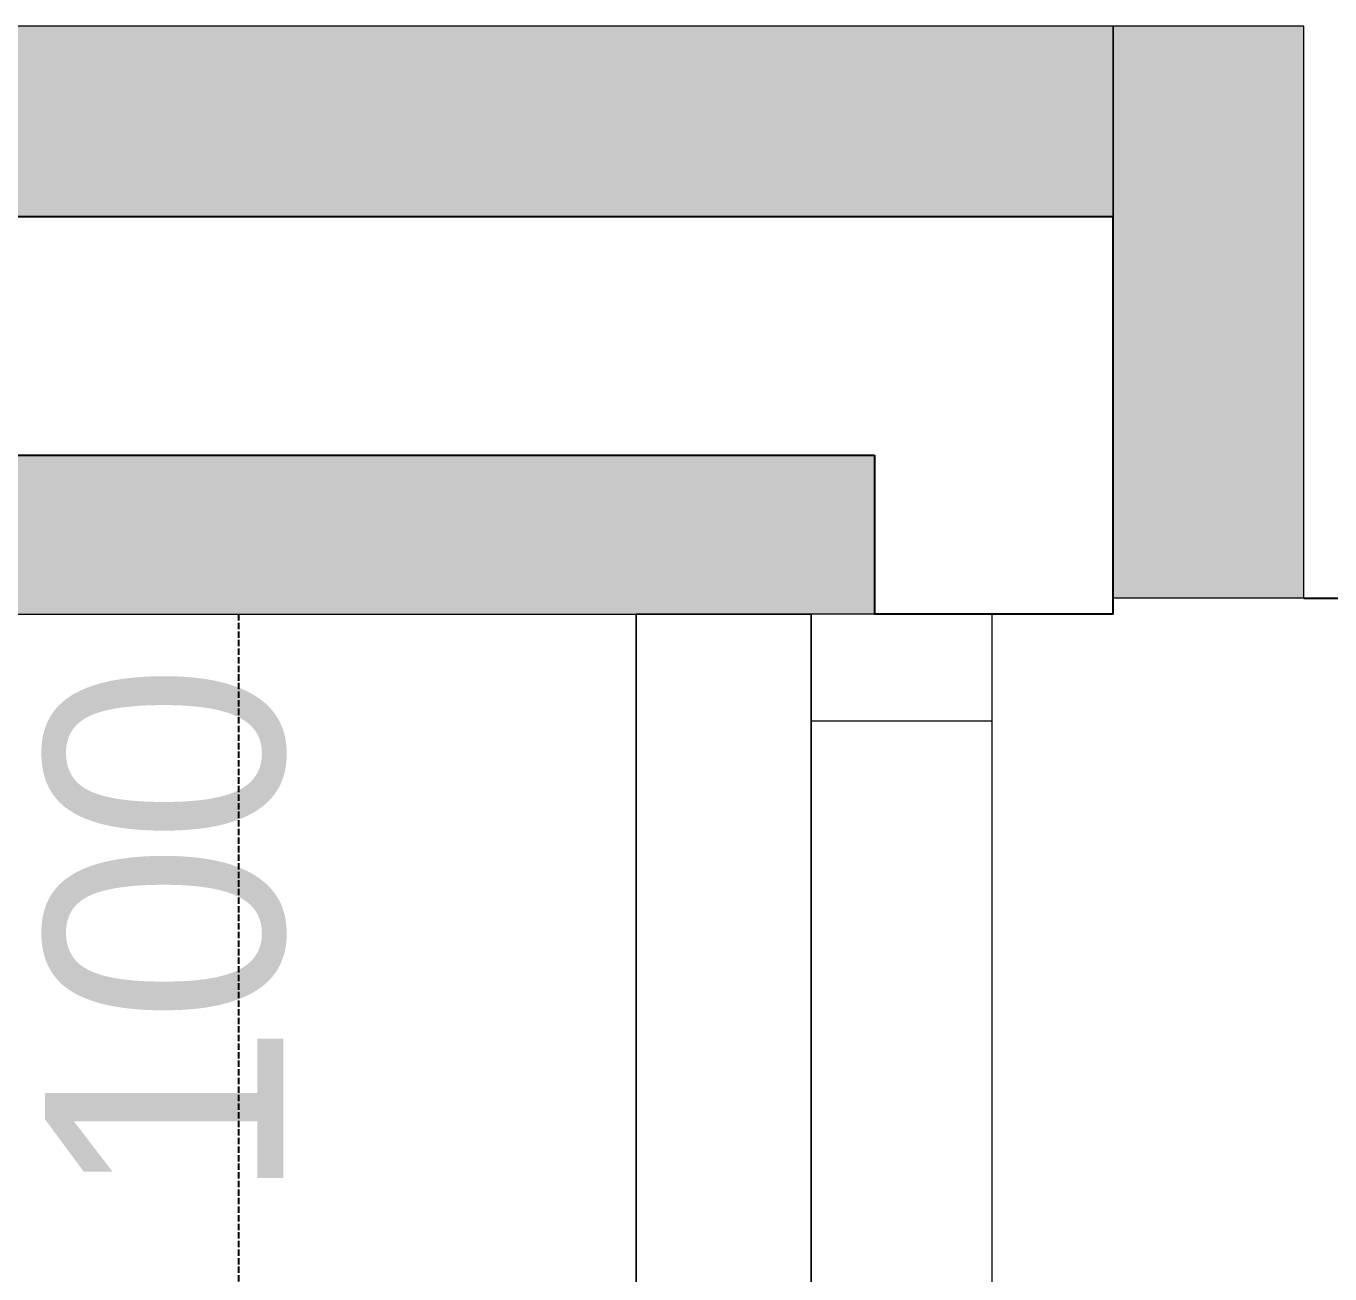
# Model space of a CAD drawing. Header units: millimetres. Extents: x 0 to 59350, y 0 to 29700.
# Drawn here: x 15383.6 to 15793.7, y 7330.6 to 7723.1 of the extents above; entities that cross this region are included whole.
import ezdxf

# ---------------------------------------------------------------- set-up
doc = ezdxf.new("R2010")
doc.units = ezdxf.units.MM
doc.linetypes.add('PUNKT2_S9', pattern=[1, 0, -1])
doc.linetypes.add('VERDECKT2_S2', pattern=[2.7, 2, -0.7])
doc.layers.add('Standard', color=7, linetype='Continuous', lineweight=25)
doc.styles.add('ARIAL', font='arial.ttf')

msp = doc.modelspace()

# ---------------------------------------------------------------- hatches: boundary and pattern name
at = {"layer": 'Standard', "linetype": 'PUNKT2_S9', "lineweight": 18}
for color, points in [(9, [(15350.49, 7663.12), (15725.49, 7663.12), (15725.49, 7723.12), (15350.49, 7723.12)]), (9, [(15725.49, 7723.12), (15725.49, 7543.12), (15785.49, 7543.12), (15785.49, 7723.12)]), (59, [(15215.49, 7538.12), (15600.49, 7538.12), (15600.49, 7588.12), (15215.49, 7588.12)]), (59, [(15600.49, 7588.12), (15600.49, 7538.12), (15650.49, 7538.12), (15650.49, 7588.12)])]:
    msp.add_hatch(color=color, dxfattribs=at).paths.add_polyline_path(points)

# ---------------------------------------------------------------- linework, layer by layer
at = {"layer": 'Standard', "color": 253, "linetype": 'Continuous', "lineweight": 18}
for p, q in [((15725.49, 7723.12), (15350.49, 7723.12)), ((15725.49, 7723.12), (15725.49, 7663.12)), ((15785.49, 7723.12), (15725.49, 7723.12)), ((15725.49, 7663.12), (15725.49, 7723.12)), ((15785.49, 7543.12), (15785.49, 7723.12)), ((15350.49, 7663.12), (15725.49, 7663.12)), ((15725.49, 7663.12), (15725.49, 7543.12)), ((15785.49, 7543.12), (15725.49, 7543.12))]:
    msp.add_line(p, q, dxfattribs=at)
at = {"layer": 'Standard', "color": 51, "linetype": 'Continuous', "lineweight": -3}
for p, q in [((15675.49, 7663.12), (15290.49, 7663.12)), ((15725.49, 7663.12), (15675.49, 7663.12)), ((15725.49, 7543.12), (15725.49, 7663.12)), ((15725.49, 7538.12), (15725.49, 7543.12)), ((15687.49, 7538.12), (15675.49, 7538.12)), ((15725.49, 7538.12), (15687.49, 7538.12))]:
    msp.add_line(p, q, dxfattribs=at)
at = {"layer": 'Standard', "color": 36, "linetype": 'Continuous', "lineweight": 18}
for p, q in [((15600.49, 7588.12), (15232.99, 7588.12)), ((15650.49, 7588.12), (15600.49, 7588.12)), ((15650.49, 7538.12), (15650.49, 7588.12)), ((15275.49, 7538.12), (15600.49, 7538.12)), ((15630.49, 7538.12), (15600.49, 7538.12)), ((15650.49, 7538.12), (15630.49, 7538.12))]:
    msp.add_line(p, q, dxfattribs=at)
at = {"layer": 'Standard', "color": 7, "linetype": 'Continuous', "lineweight": -3}
for p, q in [((15232.99, 7588.12), (15600.49, 7588.12)), ((15600.49, 7588.12), (15650.49, 7588.12)), ((15650.49, 7588.12), (15650.49, 7538.12)), ((15785.49, 7543.12), (15837.49, 7543.12)), ((15675.49, 7538.12), (15650.49, 7538.12))]:
    msp.add_line(p, q, dxfattribs=at)
at = {"layer": 'Standard', "color": 7, "linetype": 'VERDECKT2_S2', "lineweight": -3}
msp.add_line((15450.49, 7538.12), (15450.49, 6938.12), dxfattribs=at)
at = {"layer": 'Standard', "color": 59, "linetype": 'Continuous', "lineweight": 18}
for p, q in [((15575.5, 7538.12), (15575.49, 7063.12)), ((15575.49, 7063.12), (15575.5, 7538.12)), ((15630.51, 7538.12), (15575.5, 7538.12)), ((15575.5, 7538.12), (15630.51, 7538.12)), ((15630.49, 7118.12), (15630.51, 7538.12)), ((15630.51, 7538.12), (15630.49, 7118.12))]:
    msp.add_line(p, q, dxfattribs=at)
at = {"layer": 'Standard', "color": 2, "linetype": 'Continuous', "lineweight": 18}
for p, q in [((15630.49, 7538.12), (15630.49, 7504.62)), ((15687.49, 7538.12), (15630.49, 7538.12)), ((15630.49, 7175.12), (15630.49, 7538.12)), ((15687.49, 7504.62), (15687.49, 7538.12)), ((15687.49, 7175.12), (15687.49, 7538.12)), ((15630.49, 7504.62), (15687.49, 7504.62))]:
    msp.add_line(p, q, dxfattribs=at)

# ---------------------------------------------------------------- texts
at = {"layer": 'Standard', "color": 7, "linetype": 'Continuous', "lineweight": 18, "insert": (15465.61, 7353.04), "char_height": 75, "width": 212.6653, "attachment_point": 7, "rotation": 90, "style": 'ARIAL'}
msp.add_mtext('\\W0.97;100', dxfattribs=at)

doc.saveas('drawing.dxf')
